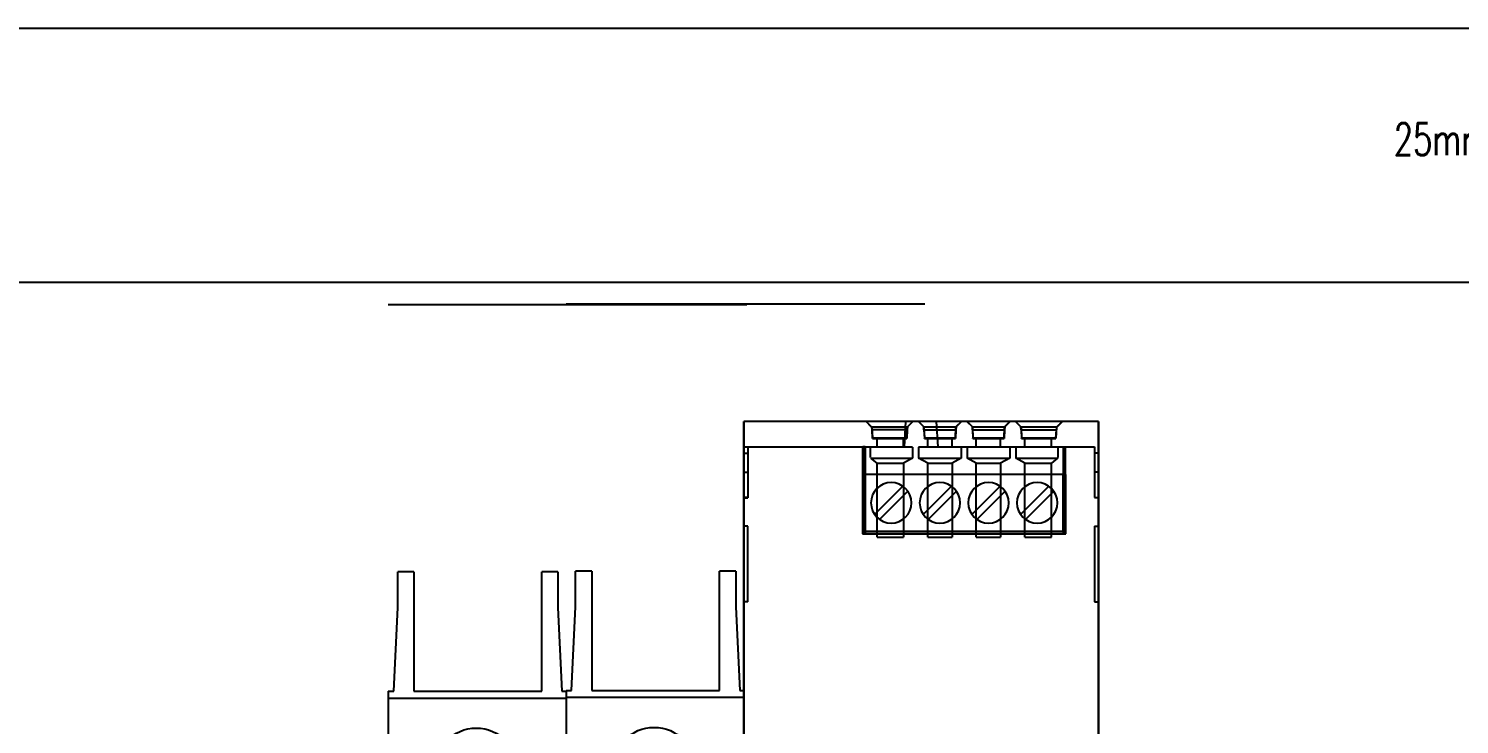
# Model space of a CAD drawing. Header units: inches. Extents: x -13.2 to 36, y -6.6 to 12.8.
# Drawn here: x 21.1 to 26.66, y 4.3 to 7 of the extents above; entities that cross this region are included whole.
import ezdxf
from ezdxf.enums import TextEntityAlignment as Align

# ---------------------------------------------------------------- set-up
doc = ezdxf.new("R2010")
doc.units = ezdxf.units.IN
doc.header["$MEASUREMENT"] = 0
for name, color, linetype in [('Duct', 3, 'Continuous'), ('MAIN-1', 7, 'Continuous'), ('MAIN-2', 7, 'Continuous'), ('PDESC', 142, 'Continuous'), ('PSYMS', 7, 'Continuous'), ('SYMS', 7, 'Continuous')]:
    doc.layers.add(name, color=color, linetype=linetype)
doc.styles.add('WD', font='romans.shx')

# ---------------------------------------------------------------- blocks, each defined once
blk = doc.blocks.new('FP_FAZ-xxx-1-NA')
for p, q in [((0.1004, 2.0768), (0.0374, 2.0768)), ((0.0374, 1.9389), (0.0374, 2.0768)), ((0.1004, 2.0768), (0.1004, 1.6142)), ((0.6595, 2.0768), (0.5965, 2.0768)), ((0.5965, 1.6142), (0.5965, 2.0768)), ((0.6595, 2.0768), (0.6595, 1.9389)), ((0.0217, 1.6142), (0.0374, 1.9389)), ((0.6595, 1.9389), (0.6752, 1.6142)), ((0, 1.6142), (0, -1.5945)), ((0, 1.6142), (0.0217, 1.6142)), ((0.1004, 1.6142), (0.5965, 1.6142)), ((0.6752, 1.6142), (0.691, 1.6142)), ((0.691, 1.6142), (0.691, -0.0948)), ((0.691, 1.5859), (0, 1.5859)), ((0.2129, 1.4053), (0.3062, 1.312)), ((0.3396, 1.3454), (0.2463, 1.4387)), ((0.3875, 1.3933), (0.3396, 1.3454)), ((0.4268, 1.354), (0.3875, 1.3933)), ((0.3789, 1.3061), (0.4268, 1.354)), ((0.3062, 1.312), (0.2583, 1.2641)), ((0.4722, 1.2128), (0.3789, 1.3061)), ((0.2583, 1.2641), (0.2976, 1.2248)), ((0.2976, 1.2248), (0.3455, 1.2727)), ((0.3455, 1.2727), (0.4387, 1.1794)), ((0.691, 0.8957), (0, 0.8957)), ((0.7028, 0.8878), (0.691, 0.8878)), ((0.0729, 0.4665), (0, 0.4665)), ((0.0729, 0.4764), (0.624, 0.4764)), ((0.0729, 0.4764), (0.0729, -0.0185)), ((0.624, 0.4764), (0.624, -0.0185)), ((0.691, 0.4665), (0.624, 0.4665)), ((0.0729, 0.3911), (0.2225, 0.3911)), ((0.2225, 0.0631), (0.2225, 0.3911)), ((0.624, 0.3925), (0.4744, 0.3925)), ((0.4744, 0.3925), (0.4744, 0.0631)), ((0.4744, 0.3808), (0.2225, 0.3808)), ((0.0729, 0.3287), (0, 0.3287)), ((0.691, 0.3287), (0.624, 0.3287)), ((0.2284, 0.0631), (0.0807, 0.0631)), ((0.0807, 0.0631), (0.0807, -0.0185)), ((0.4646, 0.0888), (0.2284, 0.0888)), ((0.2284, 0.0888), (0.2284, 0.0631)), ((0.4646, 0.0888), (0.4646, 0.0631)), ((0.6122, 0.0631), (0.4646, 0.0631)), ((0.6122, 0.0631), (0.6122, -0.0185)), ((0.0394, 0.0394), (-0.0394, -0.0394)), ((-0.0394, 0.0394), (0.0394, -0.0394)), ((0.0729, 0.0059), (0, 0.0059)), ((0.691, 0.0059), (0.624, 0.0059)), ((0.7303, 0.0421), (0.6516, -0.0366)), ((0.6516, 0.0421), (0.7303, -0.0366)), ((0.0217, -0.0185), (0.0217, -0.2498)), ((0.0807, -0.0185), (0.0217, -0.0185)), ((0.6732, -0.0185), (0.6122, -0.0185)), ((0.6732, -0.0185), (0.6732, -0.2498)), ((0.691, -0.0948), (0.691, -1.5945)), ((0.0217, -0.1319), (0, -0.1319)), ((0.6732, -0.1272), (0.0217, -0.1272)), ((0.6732, -0.1549), (0.0217, -0.1549)), ((0.6732, -0.2468), (0.0217, -0.2468)), ((0.6732, -0.2498), (0.0217, -0.2498)), ((0.4587, -0.3898), (0.2382, -0.3898)), ((0.2382, -0.3898), (0.2382, -0.5)), ((0.4587, -0.3898), (0.4587, -0.5)), ((0.4587, -0.5), (0.2382, -0.5)), ((0.691, -0.876), (0, -0.876)), ((0.3396, -1.253), (0.2463, -1.1598)), ((0.2129, -1.1932), (0.3062, -1.2864)), ((0.3875, -1.2051), (0.3396, -1.253)), ((0.4268, -1.2445), (0.3875, -1.2051)), ((0.3789, -1.2923), (0.4268, -1.2445)), ((0.3062, -1.2864), (0.2583, -1.3343)), ((0.2976, -1.3736), (0.3455, -1.3257)), ((0.3455, -1.3257), (0.4387, -1.419)), ((0.4722, -1.3856), (0.3789, -1.2923)), ((0.2583, -1.3343), (0.2976, -1.3736)), ((0.691, -1.586), (0, -1.586)), ((0.0217, -1.5945), (0, -1.5945)), ((0.0374, -1.9192), (0.0217, -1.5945)), ((0.1004, -1.5945), (0.1004, -2.0571)), ((0.5965, -1.5945), (0.1004, -1.5945)), ((0.1614, -1.5945), (0.1614, -1.7933)), ((0.5236, -1.7933), (0.5236, -1.5945)), ((0.5965, -2.0571), (0.5965, -1.5945)), ((0.6752, -1.5945), (0.6595, -1.9192)), ((0.691, -1.5945), (0.6752, -1.5945)), ((0.2087, -1.6634), (0.2087, -1.6949)), ((0.4567, -1.6437), (0.2284, -1.6437)), ((0.4764, -1.6949), (0.4764, -1.6634)), ((0.2284, -1.7146), (0.4567, -1.7146)), ((0.1614, -1.7933), (0.5236, -1.7933)), ((0.0374, -2.0571), (0.0374, -1.9192)), ((0.6595, -1.9192), (0.6595, -2.0571)), ((0.1004, -2.0571), (0.0374, -2.0571)), ((0.6595, -2.0571), (0.5965, -2.0571))]:
    blk.add_line(p, q)
for centre in [(0.3425, 1.3091), (0.3425, -1.2894)]:
    blk.add_circle(centre, 0.1614)
for centre, start, end in [((0.2284, -1.6634), 90, 180), ((0.4567, -1.6634), 0, 90), ((0.2284, -1.6949), 180, 270), ((0.4567, -1.6949), 270, 0)]:
    blk.add_arc(centre, 0.0197, start, end)
at = {"layer": 'Duct'}
for p, q in [((1.3937, 3.1142), (0, 3.1142)), ((1.3937, -3.0945), (0, -3.086))]:
    blk.add_line(p, q, dxfattribs=at)
blk = doc.blocks.new('11104663')
at = {"layer": 'MAIN-1'}
for p, q in [((-0.01, 62.3658), (-0.01, 67.4839)), ((1.368, 67.4839), (-0.01, 67.4839)), ((-0.0096, 67.4835), (-0.0096, 63.7298)), ((1.3676, 67.4835), (-0.0096, 67.4835)), ((1.3676, 63.7298), (1.3676, 67.4835)), ((1.368, 67.4839), (1.368, 62.3658)), ((0.4511, 67.2781), (0.4514, 67.0469)), ((0.4511, 67.2781), (0.4615, 67.2781)), ((0.4566, 67.2781), (0.4571, 67.0526)), ((1.2311, 67.2781), (0.4615, 67.2781)), ((0.4615, 67.2781), (0.4615, 67.0576)), ((1.2311, 67.0576), (1.2311, 67.2781)), ((1.2311, 67.2781), (1.2415, 67.2781)), ((1.236, 67.2781), (1.2355, 67.0527)), ((1.2412, 67.0469), (1.2415, 67.2781)), ((0.4983, 67.1228), (0.6079, 67.2324)), ((0.6274, 67.2129), (0.5178, 67.1033)), ((0.6872, 67.1228), (0.7969, 67.2324)), ((0.8164, 67.2129), (0.7067, 67.1033)), ((0.8762, 67.1228), (0.9859, 67.2324)), ((1.0053, 67.2129), (0.8957, 67.1033)), ((1.0652, 67.1228), (1.1748, 67.2324)), ((1.1943, 67.2129), (1.0847, 67.1033)), ((0.4571, 67.0526), (0.4514, 67.0469)), ((0.4514, 67.0469), (1.2412, 67.0469)), ((0.4571, 67.0526), (0.4615, 67.0526)), ((0.4615, 67.0576), (1.2311, 67.0576)), ((0.4615, 67.0576), (0.4615, 67.0476)), ((1.2311, 67.0476), (0.4615, 67.0476)), ((1.2311, 67.0576), (1.2311, 67.0476)), ((1.2355, 67.0527), (1.2311, 67.0527)), ((1.2412, 67.0469), (1.2355, 67.0527))]:
    blk.add_line(p, q, dxfattribs=at)
for centre, start, end in [((0.5628, 67.1679), 90, 270), ((0.5628, 67.1679), 270, 90), ((0.7518, 67.1679), 90, 270), ((0.7518, 67.1679), 270, 90), ((0.9408, 67.1679), 90, 270), ((0.9408, 67.1679), 270, 90), ((1.1298, 67.1679), 90, 270), ((1.1298, 67.1679), 270, 90)]:
    blk.add_arc(centre, 0.0787, start, end, dxfattribs=at)
at = {"layer": 'MAIN-2'}
for p, q in [((-0.01, 67.4839), (-0.01, 67.4839)), ((-0.01, 67.4839), (-0.01, 67.4839)), ((-0.01, 67.4839), (-0.01, 67.4839)), ((-0.01, 67.4839), (-0.01, 67.4839)), ((-0.01, 67.4839), (-0.01, 67.4839)), ((-0.01, 67.4839), (-0.01, 67.4839)), ((-0.01, 67.4839), (-0.01, 67.4839)), ((-0.01, 67.4839), (-0.01, 67.4839)), ((-0.01, 67.4839), (-0.01, 67.4839)), ((-0.01, 67.4839), (-0.01, 67.4839)), ((-0.01, 67.4839), (-0.01, 67.4839)), ((-0.01, 67.4839), (-0.01, 67.4839)), ((-0.01, 67.4839), (-0.01, 67.4839)), ((-0.01, 67.4839), (-0.01, 67.4839)), ((-0.01, 67.4839), (-0.01, 67.4839)), ((-0.01, 67.4839), (-0.01, 67.4839)), ((-0.01, 67.4839), (-0.01, 67.4839)), ((-0.01, 67.4839), (-0.01, 67.4839)), ((-0.01, 67.4839), (-0.01, 67.4839)), ((-0.01, 67.4839), (-0.01, 67.4839)), ((-0.0096, 67.4835), (-0.0096, 67.4835)), ((0.4877, 67.4612), (0.4649, 67.4839)), ((0.4867, 67.4623), (0.4651, 67.4839)), ((0.6144, 67.3855), (0.6199, 67.4839)), ((0.6199, 67.4839), (0.6199, 67.4839)), ((0.6199, 67.4839), (0.6199, 67.4839)), ((0.6199, 67.4839), (0.6199, 67.4839)), ((0.6199, 67.4839), (0.6199, 67.4839)), ((0.6199, 67.4839), (0.6199, 67.4839)), ((0.6199, 67.4839), (0.6199, 67.4839)), ((0.6199, 67.4839), (0.6199, 67.4839)), ((0.6199, 67.4839), (0.6199, 67.4839)), ((0.6199, 67.4839), (0.6199, 67.4839)), ((0.6199, 67.4839), (0.6199, 67.4839)), ((0.6199, 67.4839), (0.6199, 67.4839)), ((0.6199, 67.4839), (0.6199, 67.4839)), ((0.6199, 67.4839), (0.6199, 67.4839)), ((0.6199, 67.4839), (0.6199, 67.4839)), ((0.6199, 67.4839), (0.6199, 67.4839)), ((0.6199, 67.4839), (0.6199, 67.4839)), ((0.6199, 67.4839), (0.6199, 67.4839)), ((0.6199, 67.4839), (0.6199, 67.4839)), ((0.6199, 67.4839), (0.6199, 67.4839)), ((0.6463, 67.4839), (0.6256, 67.4632)), ((0.6464, 67.4839), (0.6257, 67.4632)), ((0.6682, 67.4839), (0.689, 67.4632)), ((0.6891, 67.4632), (0.6683, 67.4839)), ((0.738, 67.4839), (0.738, 67.4839)), ((0.738, 67.4839), (0.738, 67.4839)), ((0.738, 67.4839), (0.738, 67.4839)), ((0.738, 67.4839), (0.738, 67.4839)), ((0.738, 67.4839), (0.738, 67.4839)), ((0.738, 67.4839), (0.738, 67.4839)), ((0.738, 67.4839), (0.738, 67.4839)), ((0.738, 67.4839), (0.738, 67.4839)), ((0.738, 67.4839), (0.738, 67.4839)), ((0.738, 67.4839), (0.738, 67.4839)), ((0.738, 67.4839), (0.738, 67.4839)), ((0.738, 67.4839), (0.738, 67.4839)), ((0.738, 67.4839), (0.738, 67.4839)), ((0.738, 67.4839), (0.7435, 67.3855)), ((0.738, 67.4839), (0.738, 67.4839)), ((0.738, 67.4839), (0.738, 67.4839)), ((0.738, 67.4839), (0.738, 67.4839)), ((0.738, 67.4839), (0.738, 67.4839)), ((0.738, 67.4839), (0.738, 67.4839)), ((0.738, 67.4839), (0.738, 67.4839)), ((0.8353, 67.4839), (0.8145, 67.4632)), ((0.8354, 67.4839), (0.8146, 67.4632)), ((0.8572, 67.4839), (0.878, 67.4632)), ((0.8781, 67.4632), (0.8573, 67.4839)), ((1.0243, 67.4839), (1.0035, 67.4632)), ((1.0244, 67.4839), (1.0036, 67.4632)), ((1.0461, 67.4839), (1.0669, 67.4632)), ((1.067, 67.4632), (1.0463, 67.4839)), ((1.2049, 67.4612), (1.2277, 67.4839)), ((1.2275, 67.4839), (1.2059, 67.4623)), ((1.3676, 67.4835), (1.3676, 67.4835)), ((1.368, 67.4839), (1.368, 67.4839)), ((1.368, 67.4839), (1.368, 67.4839)), ((1.368, 67.4839), (1.368, 67.4839)), ((1.368, 67.4839), (1.368, 67.4839)), ((1.368, 67.4839), (1.368, 67.4839)), ((1.368, 67.4839), (1.368, 67.4839)), ((1.368, 67.4839), (1.368, 67.4839)), ((1.368, 67.4839), (1.368, 67.4839)), ((1.368, 67.4839), (1.368, 67.4839)), ((1.368, 67.4839), (1.368, 67.4839)), ((1.368, 67.4839), (1.368, 67.4839)), ((1.368, 67.4839), (1.368, 67.4839)), ((1.368, 67.4839), (1.368, 67.4839)), ((1.368, 67.4839), (1.368, 67.4839)), ((1.368, 67.4839), (1.368, 67.4839)), ((1.368, 67.4839), (1.368, 67.4839)), ((1.368, 67.4839), (1.368, 67.4839)), ((1.368, 67.4839), (1.368, 67.4839)), ((1.368, 67.4839), (1.368, 67.4839)), ((1.368, 67.4839), (1.368, 67.4839)), ((0.6255, 67.4623), (0.4867, 67.4623)), ((0.4878, 67.4612), (0.4867, 67.4623)), ((0.4882, 67.4518), (0.4877, 67.4612)), ((0.4877, 67.4612), (0.4878, 67.4612)), ((0.4878, 67.4612), (0.4901, 67.4191)), ((0.4901, 67.4173), (0.4882, 67.4518)), ((0.625, 67.4518), (0.4882, 67.4518)), ((0.6232, 67.4191), (0.6255, 67.4623)), ((0.625, 67.4518), (0.6232, 67.4173)), ((0.6257, 67.4632), (0.625, 67.4518)), ((0.6255, 67.4623), (0.6256, 67.4632)), ((0.6257, 67.4632), (0.6256, 67.4632)), ((0.689, 67.4632), (0.6891, 67.4632)), ((0.6896, 67.4518), (0.689, 67.4632)), ((0.6891, 67.4632), (0.6891, 67.4623)), ((0.8145, 67.4623), (0.6891, 67.4623)), ((0.6891, 67.4623), (0.6915, 67.4191)), ((0.6896, 67.4518), (0.6915, 67.4173)), ((0.6896, 67.4518), (0.814, 67.4518)), ((0.8121, 67.4191), (0.8145, 67.4623)), ((0.814, 67.4518), (0.8121, 67.4173)), ((0.8146, 67.4632), (0.814, 67.4518)), ((0.8146, 67.4632), (0.8145, 67.4632)), ((0.8145, 67.4623), (0.8145, 67.4632)), ((0.8786, 67.4518), (0.878, 67.4632)), ((0.878, 67.4632), (0.8781, 67.4632)), ((0.8781, 67.4632), (0.8781, 67.4623)), ((1.0035, 67.4623), (0.8781, 67.4623)), ((0.8781, 67.4623), (0.8805, 67.4191)), ((0.8786, 67.4518), (0.8805, 67.4173)), ((0.8786, 67.4518), (1.003, 67.4518)), ((1.0011, 67.4191), (1.0035, 67.4623)), ((1.003, 67.4518), (1.0011, 67.4173)), ((1.0036, 67.4632), (1.003, 67.4518)), ((1.0036, 67.4632), (1.0035, 67.4632)), ((1.0035, 67.4623), (1.0035, 67.4632)), ((1.0669, 67.4632), (1.067, 67.4632)), ((1.0676, 67.4518), (1.0669, 67.4632)), ((1.067, 67.4632), (1.0671, 67.4623)), ((1.0671, 67.4623), (1.0694, 67.4191)), ((1.2059, 67.4623), (1.0671, 67.4623)), ((1.0676, 67.4518), (1.0694, 67.4173)), ((1.0676, 67.4518), (1.2044, 67.4518)), ((1.2048, 67.4612), (1.2025, 67.4191)), ((1.2025, 67.4173), (1.2044, 67.4518)), ((1.2049, 67.4612), (1.2044, 67.4518)), ((1.2059, 67.4623), (1.2048, 67.4612)), ((1.2049, 67.4612), (1.2048, 67.4612)), ((-0.01, 67.3855), (-0.01, 67.3855)), ((-0.01, 67.3855), (-0.01, 67.3855)), ((-0.01, 67.3855), (-0.01, 67.3855)), ((-0.01, 67.3855), (-0.01, 67.3855)), ((-0.01, 67.3855), (0.0057, 67.3855)), ((0.0057, 67.3855), (0.0057, 67.3855)), ((0.0057, 67.3855), (0.0057, 67.3855)), ((0.0057, 67.3855), (0.0057, 67.3855)), ((0.0057, 67.3855), (0.0057, 67.3855)), ((0.0057, 67.3855), (0.0057, 67.3855)), ((0.0057, 67.3855), (0.0057, 67.1878)), ((0.0057, 67.3855), (0.0057, 67.3855)), ((0.0057, 67.3855), (0.6144, 67.3855)), ((0.0057, 67.3855), (0.0057, 67.3855)), ((0.0057, 67.3855), (0.0057, 67.3855)), ((0.0057, 67.3855), (0.0057, 67.3855)), ((0.0057, 67.3855), (0.0057, 67.3855)), ((0.0057, 67.3855), (0.0057, 67.3855)), ((0.0057, 67.3855), (0.0057, 67.3855)), ((0.0057, 67.3855), (0.0057, 67.3855)), ((0.0057, 67.3855), (0.0057, 67.3855)), ((0.0057, 67.3855), (0.0057, 67.3855)), ((0.0057, 67.3855), (0.0057, 67.3855)), ((0.0057, 67.3855), (0.0057, 67.3855)), ((0.0057, 67.3855), (0.0057, 67.3855)), ((0.0057, 67.3855), (0.0057, 67.3855)), ((0.0057, 67.3855), (0.0057, 67.3855)), ((0.0057, 67.3855), (0.0057, 67.3855)), ((0.0057, 67.3855), (0.0057, 67.3855)), ((0.4529, 67.3853), (0.4564, 67.3853)), ((0.4615, 67.3853), (0.4529, 67.3853)), ((0.4531, 67.2781), (0.4529, 67.3853)), ((0.4564, 67.3853), (0.4566, 67.2781)), ((0.4615, 67.3853), (0.4564, 67.3853)), ((0.4615, 67.3853), (0.4615, 67.2781)), ((0.4815, 67.3844), (0.4815, 67.3434)), ((0.6455, 67.3844), (0.4815, 67.3844)), ((0.4815, 67.3844), (0.4815, 67.3844)), ((0.4901, 67.4173), (0.4901, 67.4191)), ((0.6232, 67.4191), (0.4901, 67.4191)), ((0.4901, 67.4173), (0.6232, 67.4173)), ((0.6101, 67.4187), (0.5077, 67.4187)), ((0.5077, 67.3844), (0.5077, 67.4187)), ((0.5077, 67.4177), (0.6101, 67.4177)), ((0.5077, 67.3844), (0.5077, 67.3844)), ((0.6101, 67.3844), (0.6101, 67.4187)), ((0.6101, 67.3844), (0.6101, 67.3844)), ((0.6144, 67.3855), (0.6144, 67.3855)), ((0.6144, 67.3855), (0.6144, 67.3855)), ((0.6144, 67.3855), (0.6144, 67.3855)), ((0.6144, 67.3855), (0.6144, 67.3855)), ((0.6144, 67.3855), (0.6144, 67.3855)), ((0.6144, 67.3855), (0.6144, 67.3855)), ((0.6144, 67.3855), (0.6144, 67.3855)), ((0.6144, 67.3855), (0.6144, 67.3855)), ((0.6144, 67.3855), (0.6144, 67.3855)), ((0.6144, 67.3855), (0.6144, 67.3855)), ((0.6144, 67.3855), (0.6144, 67.3855)), ((0.6144, 67.3855), (0.6144, 67.3855)), ((0.6144, 67.3855), (0.6144, 67.3855)), ((0.6144, 67.3855), (0.6144, 67.3855)), ((0.6144, 67.3855), (0.6144, 67.3855)), ((0.6144, 67.3855), (0.6144, 67.3855)), ((0.6144, 67.3855), (0.6144, 67.3855)), ((0.6144, 67.3855), (0.6144, 67.3855)), ((0.6144, 67.3855), (0.6144, 67.3855)), ((0.6232, 67.4191), (0.6232, 67.4173)), ((0.6455, 67.3844), (0.6455, 67.3419)), ((0.6455, 67.3844), (0.6455, 67.3844)), ((0.6691, 67.3844), (0.6691, 67.3419)), ((0.8345, 67.3844), (0.6691, 67.3844)), ((0.6691, 67.3844), (0.6691, 67.3844)), ((0.8121, 67.4191), (0.6915, 67.4191)), ((0.6915, 67.4173), (0.6915, 67.4191)), ((0.6915, 67.4173), (0.8121, 67.4173)), ((0.7046, 67.3844), (0.7046, 67.4187)), ((0.7991, 67.4187), (0.7046, 67.4187)), ((0.7046, 67.4177), (0.7991, 67.4177)), ((0.7046, 67.3844), (0.7046, 67.3844)), ((0.7435, 67.3855), (0.7435, 67.3855)), ((0.7435, 67.3855), (0.7435, 67.3855)), ((0.7435, 67.3855), (0.7435, 67.3855)), ((0.7435, 67.3855), (0.7435, 67.3855)), ((0.7435, 67.3855), (0.7435, 67.3855)), ((0.7435, 67.3855), (0.7435, 67.3855)), ((0.7435, 67.3855), (0.7435, 67.3855)), ((0.7435, 67.3855), (0.7435, 67.3855)), ((0.7435, 67.3855), (0.7435, 67.3855)), ((0.7435, 67.3855), (0.7435, 67.3855)), ((0.7435, 67.3855), (0.7435, 67.3855)), ((0.7435, 67.3855), (0.7435, 67.3855)), ((0.7435, 67.3855), (1.3522, 67.3855)), ((0.7435, 67.3855), (0.7435, 67.3855)), ((0.7435, 67.3855), (0.7435, 67.3855)), ((0.7435, 67.3855), (0.7435, 67.3855)), ((0.7435, 67.3855), (0.7435, 67.3855)), ((0.7435, 67.3855), (0.7435, 67.3855)), ((0.7435, 67.3855), (0.7435, 67.3855)), ((0.7435, 67.3855), (0.7435, 67.3855)), ((0.7991, 67.3844), (0.7991, 67.4187)), ((0.7991, 67.3844), (0.7991, 67.3844)), ((0.8121, 67.4191), (0.8121, 67.4173)), ((0.8345, 67.3844), (0.8345, 67.3419)), ((0.8345, 67.3844), (0.8345, 67.3844)), ((0.8581, 67.3844), (0.8581, 67.3419)), ((0.8581, 67.3844), (0.8581, 67.3844)), ((1.0235, 67.3844), (0.8581, 67.3844)), ((1.0011, 67.4191), (0.8805, 67.4191)), ((0.8805, 67.4173), (0.8805, 67.4191)), ((0.8805, 67.4173), (1.0011, 67.4173)), ((0.988, 67.4187), (0.8935, 67.4187)), ((0.8935, 67.3844), (0.8935, 67.4187)), ((0.8935, 67.4177), (0.988, 67.4177)), ((0.8935, 67.3844), (0.8935, 67.3844)), ((0.988, 67.3844), (0.988, 67.4187)), ((0.988, 67.3844), (0.988, 67.3844)), ((1.0011, 67.4191), (1.0011, 67.4173)), ((1.0235, 67.3844), (1.0235, 67.3419)), ((1.0235, 67.3844), (1.0235, 67.3844)), ((1.0471, 67.3844), (1.0471, 67.3419)), ((1.0471, 67.3844), (1.0471, 67.3844)), ((1.2111, 67.3844), (1.0471, 67.3844)), ((1.0694, 67.4173), (1.0694, 67.4191)), ((1.2025, 67.4191), (1.0694, 67.4191)), ((1.0694, 67.4173), (1.2025, 67.4173)), ((1.1849, 67.4187), (1.0825, 67.4187)), ((1.0825, 67.3844), (1.0825, 67.4187)), ((1.0825, 67.4177), (1.1849, 67.4177)), ((1.0825, 67.3844), (1.0825, 67.3844)), ((1.1849, 67.3844), (1.1849, 67.4187)), ((1.1849, 67.3844), (1.1849, 67.3844)), ((1.2025, 67.4173), (1.2025, 67.4191)), ((1.2111, 67.3434), (1.2111, 67.3844)), ((1.2111, 67.3844), (1.2111, 67.3844)), ((1.2311, 67.3844), (1.2397, 67.3844)), ((1.2311, 67.3844), (1.2311, 67.2781)), ((1.2311, 67.3844), (1.2311, 67.3844)), ((1.2362, 67.3844), (1.236, 67.2781)), ((1.2395, 67.2781), (1.2397, 67.3844)), ((1.3522, 67.3855), (1.3522, 67.3855)), ((1.3522, 67.3855), (1.3522, 67.3855)), ((1.3522, 67.3855), (1.3522, 67.3855)), ((1.3522, 67.3855), (1.3522, 67.3855)), ((1.3522, 67.3855), (1.3522, 67.3855)), ((1.3522, 67.3855), (1.3522, 67.1887)), ((1.3522, 67.3855), (1.3522, 67.3855)), ((1.3522, 67.3855), (1.3522, 67.3855)), ((1.3522, 67.3855), (1.3522, 67.3855)), ((1.3522, 67.3855), (1.3522, 67.3855)), ((1.3522, 67.3855), (1.3522, 67.3855)), ((1.3522, 67.3855), (1.3522, 67.3855)), ((1.3522, 67.3855), (1.3522, 67.3855)), ((1.3522, 67.3855), (1.3522, 67.3855)), ((1.3522, 67.3855), (1.3522, 67.3855)), ((1.3522, 67.3855), (1.3522, 67.3855)), ((1.3522, 67.3855), (1.3522, 67.3855)), ((1.3522, 67.3855), (1.3522, 67.3855)), ((1.3522, 67.3855), (1.3522, 67.3855)), ((1.3522, 67.3855), (1.3522, 67.3855)), ((-0.01, 67.3608), (-0.0078, 67.3608)), ((-0.01, 67.3608), (-0.0078, 67.3608)), ((-0.01, 67.3608), (-0.0078, 67.3608)), ((-0.01, 67.3608), (-0.0074, 67.3608)), ((-0.01, 67.3608), (-0.0074, 67.3608)), ((-0.0078, 67.3608), (-0.0055, 67.3608)), ((-0.0078, 67.3608), (-0.0055, 67.3608)), ((-0.0078, 67.3608), (-0.0055, 67.3608)), ((-0.0074, 67.3608), (-0.0048, 67.3608)), ((-0.0074, 67.3608), (-0.0048, 67.3608)), ((-0.0055, 67.3608), (-0.0033, 67.3608)), ((-0.0055, 67.3608), (-0.0033, 67.3608)), ((-0.0055, 67.3608), (-0.0033, 67.3608)), ((-0.0048, 67.3608), (-0.0021, 67.3608)), ((-0.0048, 67.3608), (-0.0021, 67.3608)), ((-0.0033, 67.3608), (-0.001, 67.3608)), ((-0.0033, 67.3608), (-0.001, 67.3608)), ((-0.0033, 67.3608), (-0.001, 67.3608)), ((-0.0021, 67.3608), (0.0005, 67.3608)), ((-0.0021, 67.3608), (0.0005, 67.3608)), ((-0.001, 67.3608), (0.0012, 67.3608)), ((-0.001, 67.3608), (0.0012, 67.3608)), ((-0.001, 67.3608), (0.0012, 67.3608)), ((0.0005, 67.3608), (0.0031, 67.3608)), ((0.0005, 67.3608), (0.0031, 67.3608)), ((0.0012, 67.3608), (0.0035, 67.3608)), ((0.0012, 67.3608), (0.0035, 67.3608)), ((0.0012, 67.3608), (0.0035, 67.3608)), ((0.0031, 67.3608), (0.0057, 67.3608)), ((0.0031, 67.3608), (0.0057, 67.3608)), ((0.0035, 67.3608), (0.0057, 67.3608)), ((0.0035, 67.3608), (0.0057, 67.3608)), ((0.0035, 67.3608), (0.0057, 67.3608)), ((0.4815, 67.3434), (0.4815, 67.3434)), ((0.5077, 67.3214), (0.4833, 67.3419)), ((0.4833, 67.3419), (0.6455, 67.3419)), ((0.5077, 67.3214), (0.6101, 67.3214)), ((0.5077, 67.034), (0.5077, 67.3214)), ((0.5077, 67.3214), (0.5077, 67.3214)), ((0.5077, 67.3214), (0.5077, 67.3214)), ((0.5077, 67.3214), (0.6101, 67.3214)), ((0.6455, 67.3419), (0.6101, 67.3214)), ((0.6101, 67.3214), (0.6101, 67.034)), ((0.6101, 67.3214), (0.6101, 67.3214)), ((0.6101, 67.3214), (0.6101, 67.3214)), ((0.6455, 67.3419), (0.6455, 67.3419)), ((0.7046, 67.3214), (0.6691, 67.3419)), ((0.6691, 67.3419), (0.6691, 67.3419)), ((0.6691, 67.3419), (0.8345, 67.3419)), ((0.7046, 67.034), (0.7046, 67.3214)), ((0.7046, 67.3214), (0.7991, 67.3214)), ((0.7046, 67.3214), (0.7046, 67.3214)), ((0.7046, 67.3214), (0.7991, 67.3214)), ((0.7046, 67.3214), (0.7046, 67.3214)), ((0.8345, 67.3419), (0.7991, 67.3214)), ((0.7991, 67.3214), (0.7991, 67.3214)), ((0.7991, 67.3214), (0.7991, 67.034)), ((0.7991, 67.3214), (0.7991, 67.3214)), ((0.8345, 67.3419), (0.8345, 67.3419)), ((0.8935, 67.3214), (0.8581, 67.3419)), ((0.8581, 67.3419), (0.8581, 67.3419)), ((0.8581, 67.3419), (1.0235, 67.3419)), ((0.8935, 67.3214), (0.8935, 67.3214)), ((0.8935, 67.3214), (0.988, 67.3214)), ((0.8935, 67.3214), (0.988, 67.3214)), ((0.8935, 67.034), (0.8935, 67.3214)), ((0.8935, 67.3214), (0.8935, 67.3214)), ((1.0235, 67.3419), (0.988, 67.3214)), ((0.988, 67.3214), (0.988, 67.3214)), ((0.988, 67.3214), (0.988, 67.3214)), ((0.988, 67.3214), (0.988, 67.034)), ((1.0235, 67.3419), (1.0235, 67.3419)), ((1.0471, 67.3419), (1.2093, 67.3419)), ((1.0825, 67.3214), (1.0471, 67.3419)), ((1.0471, 67.3419), (1.0471, 67.3419)), ((1.0825, 67.3214), (1.0825, 67.3214)), ((1.0825, 67.3214), (1.0825, 67.3214)), ((1.0825, 67.3214), (1.1849, 67.3214)), ((1.0825, 67.3214), (1.1849, 67.3214)), ((1.0825, 67.034), (1.0825, 67.3214)), ((1.2093, 67.3419), (1.1849, 67.3214)), ((1.1849, 67.3214), (1.1849, 67.3214)), ((1.1849, 67.3214), (1.1849, 67.3214)), ((1.1849, 67.034), (1.1849, 67.3214)), ((1.2093, 67.3419), (1.2111, 67.3434)), ((1.2111, 67.3434), (1.2111, 67.3434)), ((1.3548, 67.3609), (1.3522, 67.3609)), ((1.3548, 67.3609), (1.3522, 67.3609)), ((1.3575, 67.3609), (1.3548, 67.3609)), ((1.3575, 67.3609), (1.3548, 67.3609)), ((1.3601, 67.3609), (1.3575, 67.3609)), ((1.3601, 67.3609), (1.3575, 67.3609)), ((1.3627, 67.3609), (1.3601, 67.3609)), ((1.3627, 67.3609), (1.3601, 67.3609)), ((1.3653, 67.3609), (1.3627, 67.3609)), ((1.3653, 67.3609), (1.3627, 67.3609)), ((1.368, 67.3609), (1.3653, 67.3609)), ((1.368, 67.3609), (1.3653, 67.3609)), ((-0.01, 67.2867), (-0.0078, 67.2867)), ((-0.01, 67.2867), (-0.0074, 67.2867)), ((-0.01, 67.2867), (-0.0078, 67.2867)), ((-0.01, 67.2867), (-0.0078, 67.2867)), ((-0.01, 67.2867), (-0.0078, 67.2867)), ((-0.0078, 67.2867), (-0.0055, 67.2867)), ((-0.0078, 67.2867), (-0.0055, 67.2867)), ((-0.0078, 67.2867), (-0.0055, 67.2867)), ((-0.0078, 67.2867), (-0.0055, 67.2867)), ((-0.0074, 67.2867), (-0.0048, 67.2867)), ((-0.0055, 67.2867), (-0.0033, 67.2867)), ((-0.0055, 67.2867), (-0.0033, 67.2867)), ((-0.0055, 67.2867), (-0.0033, 67.2867)), ((-0.0055, 67.2867), (-0.0033, 67.2867)), ((-0.0048, 67.2867), (-0.0021, 67.2867)), ((-0.0033, 67.2867), (-0.001, 67.2867)), ((-0.0033, 67.2867), (-0.001, 67.2867)), ((-0.0033, 67.2867), (-0.001, 67.2867)), ((-0.0033, 67.2867), (-0.001, 67.2867)), ((-0.0021, 67.2867), (0.0005, 67.2867)), ((-0.001, 67.2867), (0.0012, 67.2867)), ((-0.001, 67.2867), (0.0012, 67.2867)), ((-0.001, 67.2867), (0.0012, 67.2867)), ((-0.001, 67.2867), (0.0012, 67.2867)), ((0.0005, 67.2867), (0.0031, 67.2867)), ((0.0012, 67.2867), (0.0035, 67.2867)), ((0.0012, 67.2867), (0.0035, 67.2867)), ((0.0012, 67.2867), (0.0035, 67.2867)), ((0.0012, 67.2867), (0.0035, 67.2867)), ((0.0031, 67.2867), (0.0057, 67.2867)), ((0.0035, 67.2867), (0.0057, 67.2867)), ((0.0035, 67.2867), (0.0057, 67.2867)), ((0.0035, 67.2867), (0.0057, 67.2867)), ((0.0035, 67.2867), (0.0057, 67.2867)), ((0.4615, 67.2781), (0.4615, 67.2781)), ((0.4615, 67.2781), (0.4615, 67.2781)), ((1.2311, 67.2781), (1.2311, 67.2781)), ((1.2311, 67.2781), (1.2311, 67.2781)), ((1.3545, 67.2871), (1.3522, 67.2871)), ((1.3548, 67.2871), (1.3522, 67.2871)), ((1.3567, 67.2871), (1.3545, 67.2871)), ((1.3575, 67.2871), (1.3548, 67.2871)), ((1.359, 67.2871), (1.3567, 67.2871)), ((1.3601, 67.2871), (1.3575, 67.2871)), ((1.3612, 67.2871), (1.359, 67.2871)), ((1.3627, 67.2871), (1.3601, 67.2871)), ((1.3635, 67.2871), (1.3612, 67.2871)), ((1.3653, 67.2871), (1.3627, 67.2871)), ((1.3657, 67.2871), (1.3635, 67.2871)), ((1.368, 67.2871), (1.3653, 67.2871)), ((1.368, 67.2871), (1.3657, 67.2871)), ((0.5628, 67.2466), (0.5628, 67.2466)), ((0.6079, 67.2324), (0.6079, 67.2324)), ((0.6274, 67.2129), (0.6274, 67.2129)), ((0.7518, 67.2466), (0.7518, 67.2466)), ((0.7969, 67.2324), (0.7969, 67.2324)), ((0.8164, 67.2129), (0.8164, 67.2129)), ((0.9408, 67.2466), (0.9408, 67.2466)), ((0.9859, 67.2324), (0.9859, 67.2324)), ((1.0053, 67.2129), (1.0053, 67.2129)), ((1.1298, 67.2466), (1.1298, 67.2466)), ((1.1748, 67.2324), (1.1748, 67.2324)), ((1.1943, 67.2129), (1.1943, 67.2129)), ((-0.01, 67.1887), (-0.01, 67.1887)), ((-0.01, 67.1887), (-0.01, 67.1887)), ((-0.01, 67.1887), (-0.01, 67.1887)), ((-0.01, 67.1887), (-0.01, 67.1887)), ((-0.01, 67.1887), (-0.01, 67.1887)), ((-0.01, 67.1887), (-0.01, 67.1887)), ((-0.01, 67.1887), (-0.01, 67.1887)), ((-0.01, 67.1887), (-0.01, 67.1887)), ((-0.01, 67.1887), (-0.01, 67.1887)), ((-0.01, 67.1887), (-0.01, 67.1887)), ((-0.01, 67.1887), (-0.01, 67.1887)), ((-0.01, 67.1887), (-0.01, 67.1887)), ((-0.01, 67.1887), (-0.01, 67.1887)), ((-0.01, 67.1887), (-0.01, 67.1887)), ((0.0057, 67.1887), (-0.01, 67.1887)), ((-0.01, 67.1878), (-0.01, 67.1878)), ((-0.01, 67.1878), (-0.01, 67.1878)), ((-0.01, 67.1878), (-0.01, 67.1878)), ((-0.01, 67.1878), (-0.01, 67.1878)), ((-0.01, 67.1878), (-0.01, 67.1878)), ((-0.01, 67.1878), (0.0057, 67.1878)), ((0.0057, 67.1887), (0.0057, 67.1887)), ((0.0057, 67.1887), (0.0057, 67.1887)), ((0.0057, 67.1887), (0.0057, 67.1887)), ((0.0057, 67.1887), (0.0057, 67.1887)), ((0.0057, 67.1887), (0.0057, 67.1887)), ((0.0057, 67.1887), (0.0057, 67.1887)), ((0.0057, 67.1887), (0.0057, 67.1887)), ((0.0057, 67.1887), (0.0057, 67.1887)), ((0.0057, 67.1887), (0.0057, 67.1887)), ((0.0057, 67.1887), (0.0057, 67.1887)), ((0.0057, 67.1887), (0.0057, 67.1887)), ((0.0057, 67.1887), (0.0057, 67.1887)), ((0.0057, 67.1887), (0.0057, 67.1887)), ((0.0057, 67.1887), (0.0057, 67.1887)), ((0.0057, 67.1878), (0.0057, 67.1878)), ((0.0057, 67.1878), (0.0057, 67.1878)), ((0.0057, 67.1878), (0.0057, 67.1878)), ((0.0057, 67.1878), (0.0057, 67.1878)), ((0.0057, 67.1878), (0.0057, 67.1878)), ((1.3522, 67.1887), (1.3522, 67.1887)), ((1.3522, 67.1887), (1.3522, 67.1887)), ((1.3522, 67.1887), (1.3522, 67.1887)), ((1.3522, 67.1887), (1.3522, 67.1887)), ((1.3522, 67.1887), (1.3522, 67.1887)), ((1.3522, 67.1887), (1.3522, 67.1887)), ((1.3522, 67.1887), (1.368, 67.1887)), ((1.3522, 67.1887), (1.3522, 67.1887)), ((1.3522, 67.1887), (1.3522, 67.1887)), ((1.3522, 67.1887), (1.3522, 67.1887)), ((1.3522, 67.1887), (1.3522, 67.1887)), ((1.3522, 67.1887), (1.3522, 67.1887)), ((1.3522, 67.1887), (1.3522, 67.1887)), ((1.3522, 67.1887), (1.3522, 67.1887)), ((1.3522, 67.1887), (1.3522, 67.1887)), ((1.3522, 67.1887), (1.3522, 67.1887)), ((1.3522, 67.1887), (1.3522, 67.1887)), ((1.3522, 67.1887), (1.3522, 67.1887)), ((1.3522, 67.1887), (1.3522, 67.1887)), ((1.3522, 67.1887), (1.3522, 67.1887)), ((1.368, 67.1887), (1.368, 67.1887)), ((1.368, 67.1887), (1.368, 67.1887)), ((1.368, 67.1887), (1.368, 67.1887)), ((1.368, 67.1887), (1.368, 67.1887)), ((1.368, 67.1887), (1.368, 67.1887)), ((1.368, 67.1887), (1.368, 67.1887)), ((1.368, 67.1887), (1.368, 67.1887)), ((1.368, 67.1887), (1.368, 67.1887)), ((1.368, 67.1887), (1.368, 67.1887)), ((1.368, 67.1887), (1.368, 67.1887)), ((1.368, 67.1887), (1.368, 67.1887)), ((1.368, 67.1887), (1.368, 67.1887)), ((1.368, 67.1887), (1.368, 67.1887)), ((1.368, 67.1887), (1.368, 67.1887)), ((1.368, 67.1887), (1.368, 67.1887)), ((1.368, 67.1887), (1.368, 67.1887)), ((1.368, 67.1887), (1.368, 67.1887)), ((1.368, 67.1887), (1.368, 67.1887)), ((1.368, 67.1887), (1.368, 67.1887)), ((0.4983, 67.1228), (0.4983, 67.1228)), ((0.5178, 67.1033), (0.5178, 67.1033)), ((0.6872, 67.1228), (0.6872, 67.1228)), ((0.7067, 67.1033), (0.7067, 67.1033)), ((0.8762, 67.1228), (0.8762, 67.1228)), ((0.8957, 67.1033), (0.8957, 67.1033)), ((1.0652, 67.1228), (1.0652, 67.1228)), ((1.0847, 67.1033), (1.0847, 67.1033)), ((-0.01, 67.0776), (-0.01, 67.0776)), ((-0.01, 67.0776), (-0.01, 67.0776)), ((-0.01, 67.0776), (-0.01, 67.0776)), ((-0.01, 67.0776), (-0.01, 67.0776)), ((-0.01, 67.0776), (-0.01, 67.0776)), ((-0.01, 67.0776), (-0.01, 67.0776)), ((-0.01, 67.0776), (-0.01, 67.0776)), ((-0.01, 67.0776), (-0.01, 67.0776)), ((-0.01, 67.0776), (-0.01, 67.0776)), ((-0.01, 67.0776), (-0.01, 67.0776)), ((-0.01, 67.0776), (-0.01, 67.0776)), ((-0.01, 67.0776), (-0.01, 67.0776)), ((-0.01, 67.0776), (-0.01, 67.0776)), ((-0.01, 67.0776), (-0.01, 67.0776)), ((-0.01, 67.0776), (-0.01, 67.0776)), ((0.0057, 67.0776), (-0.01, 67.0776)), ((-0.01, 67.0776), (-0.01, 67.0776)), ((-0.01, 67.0776), (-0.01, 67.0776)), ((-0.01, 67.0776), (-0.01, 67.0776)), ((0.0057, 67.0776), (0.0057, 67.0776)), ((0.0057, 67.0776), (0.0057, 67.0776)), ((0.0057, 67.0776), (0.0057, 67.0776)), ((0.0057, 67.0776), (0.0057, 67.0776)), ((0.0057, 67.0776), (0.0057, 67.0776)), ((0.0057, 67.0776), (0.0057, 67.0776)), ((0.0057, 67.0776), (0.0057, 67.0776)), ((0.0057, 67.0776), (0.0057, 67.0776)), ((0.0057, 67.0776), (0.0057, 67.0776)), ((0.0057, 67.0776), (0.0057, 67.0776)), ((0.0057, 67.0776), (0.0057, 67.0776)), ((0.0057, 67.0776), (0.0057, 67.0776)), ((0.0057, 67.0776), (0.0057, 67.0776)), ((0.0057, 66.784), (0.0057, 67.0776)), ((0.0057, 67.0776), (0.0057, 67.0776)), ((0.0057, 67.0776), (0.0057, 67.0776)), ((0.0057, 67.0776), (0.0057, 67.0776)), ((0.0057, 67.0776), (0.0057, 67.0776)), ((0.0057, 67.0776), (0.0057, 67.0776)), ((0.4615, 67.0576), (0.4615, 67.0576)), ((0.5077, 67.034), (0.5077, 67.034)), ((0.5077, 67.034), (0.6101, 67.034)), ((0.5628, 67.0891), (0.5628, 67.0891)), ((0.6101, 67.034), (0.6101, 67.034)), ((0.7046, 67.034), (0.7046, 67.034)), ((0.7046, 67.034), (0.7991, 67.034)), ((0.7518, 67.0891), (0.7518, 67.0891)), ((0.7991, 67.034), (0.7991, 67.034)), ((0.8935, 67.034), (0.988, 67.034)), ((0.8935, 67.034), (0.8935, 67.034)), ((0.9408, 67.0891), (0.9408, 67.0891)), ((0.988, 67.034), (0.988, 67.034)), ((1.0825, 67.034), (1.0825, 67.034)), ((1.0825, 67.034), (1.1849, 67.034)), ((1.1298, 67.0891), (1.1298, 67.0891)), ((1.1849, 67.034), (1.1849, 67.034)), ((1.2311, 67.0576), (1.2311, 67.0576)), ((1.3522, 67.0776), (1.3522, 67.0776)), ((1.3522, 67.0776), (1.3522, 67.0776)), ((1.3522, 67.0776), (1.3522, 67.0776)), ((1.3522, 67.0776), (1.3522, 67.0776)), ((1.3522, 67.0776), (1.3522, 67.0776)), ((1.3522, 67.0776), (1.3522, 67.0776)), ((1.3522, 67.0776), (1.3522, 67.0776)), ((1.3522, 67.0776), (1.3522, 67.0776)), ((1.3522, 67.0776), (1.3522, 67.0776)), ((1.3522, 67.0776), (1.3522, 67.0776)), ((1.3522, 67.0776), (1.3522, 67.0776)), ((1.3522, 67.0776), (1.3522, 67.0776)), ((1.3522, 67.0776), (1.3522, 67.0776)), ((1.3522, 67.0776), (1.3522, 67.0776)), ((1.3522, 67.0776), (1.3522, 67.0776)), ((1.3522, 67.0776), (1.3522, 67.0776)), ((1.3522, 67.0776), (1.3522, 67.0776)), ((1.3522, 67.0776), (1.368, 67.0776)), ((1.3522, 67.0776), (1.3522, 67.0776)), ((1.3522, 67.0776), (1.3522, 66.784)), ((1.368, 67.0776), (1.368, 67.0776)), ((1.368, 67.0776), (1.368, 67.0776)), ((1.368, 67.0776), (1.368, 67.0776)), ((1.368, 67.0776), (1.368, 67.0776)), ((1.368, 67.0776), (1.368, 67.0776)), ((1.368, 67.0776), (1.368, 67.0776)), ((1.368, 67.0776), (1.368, 67.0776)), ((1.368, 67.0776), (1.368, 67.0776)), ((1.368, 67.0776), (1.368, 67.0776)), ((1.368, 67.0776), (1.368, 67.0776)), ((1.368, 67.0776), (1.368, 67.0776)), ((1.368, 67.0776), (1.368, 67.0776)), ((1.368, 67.0776), (1.368, 67.0776)), ((1.368, 67.0776), (1.368, 67.0776)), ((1.368, 67.0776), (1.368, 67.0776)), ((1.368, 67.0776), (1.368, 67.0776)), ((1.368, 67.0776), (1.368, 67.0776)), ((1.368, 67.0776), (1.368, 67.0776)), ((-0.01, 66.784), (-0.01, 66.784)), ((-0.01, 66.784), (-0.01, 66.784)), ((-0.01, 66.784), (-0.01, 66.784)), ((-0.01, 66.784), (-0.01, 66.784)), ((-0.01, 66.784), (-0.01, 66.784)), ((-0.01, 66.784), (-0.01, 66.784)), ((-0.01, 66.784), (-0.01, 66.784)), ((-0.01, 66.784), (-0.01, 66.784)), ((-0.01, 66.784), (-0.01, 66.784)), ((-0.01, 66.784), (-0.01, 66.784)), ((-0.01, 66.784), (-0.01, 66.784)), ((-0.01, 66.784), (-0.01, 66.784)), ((-0.01, 66.784), (-0.01, 66.784)), ((-0.01, 66.784), (-0.01, 66.784)), ((-0.01, 66.784), (-0.01, 66.784)), ((0.0057, 66.784), (-0.01, 66.784)), ((-0.01, 66.784), (-0.01, 66.784)), ((-0.01, 66.784), (-0.01, 66.784)), ((-0.01, 66.784), (-0.01, 66.784)), ((0.0057, 66.784), (0.0057, 66.784)), ((0.0057, 66.784), (0.0057, 66.784)), ((0.0057, 66.784), (0.0057, 66.784)), ((0.0057, 66.784), (0.0057, 66.784)), ((0.0057, 66.784), (0.0057, 66.784)), ((0.0057, 66.784), (0.0057, 66.784)), ((0.0057, 66.784), (0.0057, 66.784)), ((0.0057, 66.784), (0.0057, 66.784)), ((0.0057, 66.784), (0.0057, 66.784)), ((0.0057, 66.784), (0.0057, 66.784)), ((0.0057, 66.784), (0.0057, 66.784)), ((0.0057, 66.784), (0.0057, 66.784)), ((0.0057, 66.784), (0.0057, 66.784)), ((0.0057, 66.784), (0.0057, 66.784)), ((0.0057, 66.784), (0.0057, 66.784)), ((0.0057, 66.784), (0.0057, 66.784)), ((0.0057, 66.784), (0.0057, 66.784)), ((0.0057, 66.784), (0.0057, 66.784)), ((1.3522, 66.784), (1.3522, 66.784)), ((1.3522, 66.784), (1.3522, 66.784)), ((1.3522, 66.784), (1.3522, 66.784)), ((1.3522, 66.784), (1.3522, 66.784)), ((1.3522, 66.784), (1.3522, 66.784)), ((1.3522, 66.784), (1.3522, 66.784)), ((1.3522, 66.784), (1.3522, 66.784)), ((1.3522, 66.784), (1.3522, 66.784)), ((1.3522, 66.784), (1.3522, 66.784)), ((1.3522, 66.784), (1.3522, 66.784)), ((1.3522, 66.784), (1.3522, 66.784)), ((1.3522, 66.784), (1.3522, 66.784)), ((1.3522, 66.784), (1.3522, 66.784)), ((1.3522, 66.784), (1.3522, 66.784)), ((1.3522, 66.784), (1.3522, 66.784)), ((1.3522, 66.784), (1.3522, 66.784)), ((1.3522, 66.784), (1.3522, 66.784)), ((1.3522, 66.784), (1.368, 66.784)), ((1.3522, 66.784), (1.3522, 66.784)), ((1.368, 66.784), (1.368, 66.784)), ((1.368, 66.784), (1.368, 66.784)), ((1.368, 66.784), (1.368, 66.784)), ((1.368, 66.784), (1.368, 66.784)), ((1.368, 66.784), (1.368, 66.784)), ((1.368, 66.784), (1.368, 66.784)), ((1.368, 66.784), (1.368, 66.784)), ((1.368, 66.784), (1.368, 66.784)), ((1.368, 66.784), (1.368, 66.784)), ((1.368, 66.784), (1.368, 66.784)), ((1.368, 66.784), (1.368, 66.784)), ((1.368, 66.784), (1.368, 66.784)), ((1.368, 66.784), (1.368, 66.784)), ((1.368, 66.784), (1.368, 66.784)), ((1.368, 66.784), (1.368, 66.784)), ((1.368, 66.784), (1.368, 66.784)), ((1.368, 66.784), (1.368, 66.784)), ((1.368, 66.784), (1.368, 66.784))]:
    blk.add_line(p, q, dxfattribs=at)
blk = doc.blocks.new('*U31')
blk.add_lwpolyline([(0, 0), (16.5316, 0), (16.5316, 0.9842), (0, 0.9842)], close=True)
at = {"style": 'WD', "width": 0.7}
blk.add_attdef('DESC1', text='', height=0.125, dxfattribs=at).set_placement((8.2658, 0.4921), align=Align.CENTER)

msp = doc.modelspace()

# ---------------------------------------------------------------- linework, layer by layer
at = {"layer": 'PSYMS'}
msp.add_lwpolyline([(17.5, -6), (36, -6), (36, 7), (17.5, 7)], close=True, dxfattribs=at)

# ---------------------------------------------------------------- block references
ref = msp.add_blockref('*U31', (18.4842, 6.0158), dxfattribs=at)
ref.add_attrib('DESC1', '25mm Duct', dxfattribs={"layer": 'PDESC', "height": 0.125, "style": 'WD', "width": 0.7}).set_placement((26.75, 6.5079), align=Align.CENTER)
for p in [(22.49437, 2.81277), (23.18532, 2.81554)]:
    msp.add_blockref('FP_FAZ-xxx-1-NA', p, dxfattribs=at)
at = {"layer": 'SYMS'}
msp.add_blockref('11104663', (23.88589, -62.00977), dxfattribs=at)

doc.saveas('drawing.dxf')
